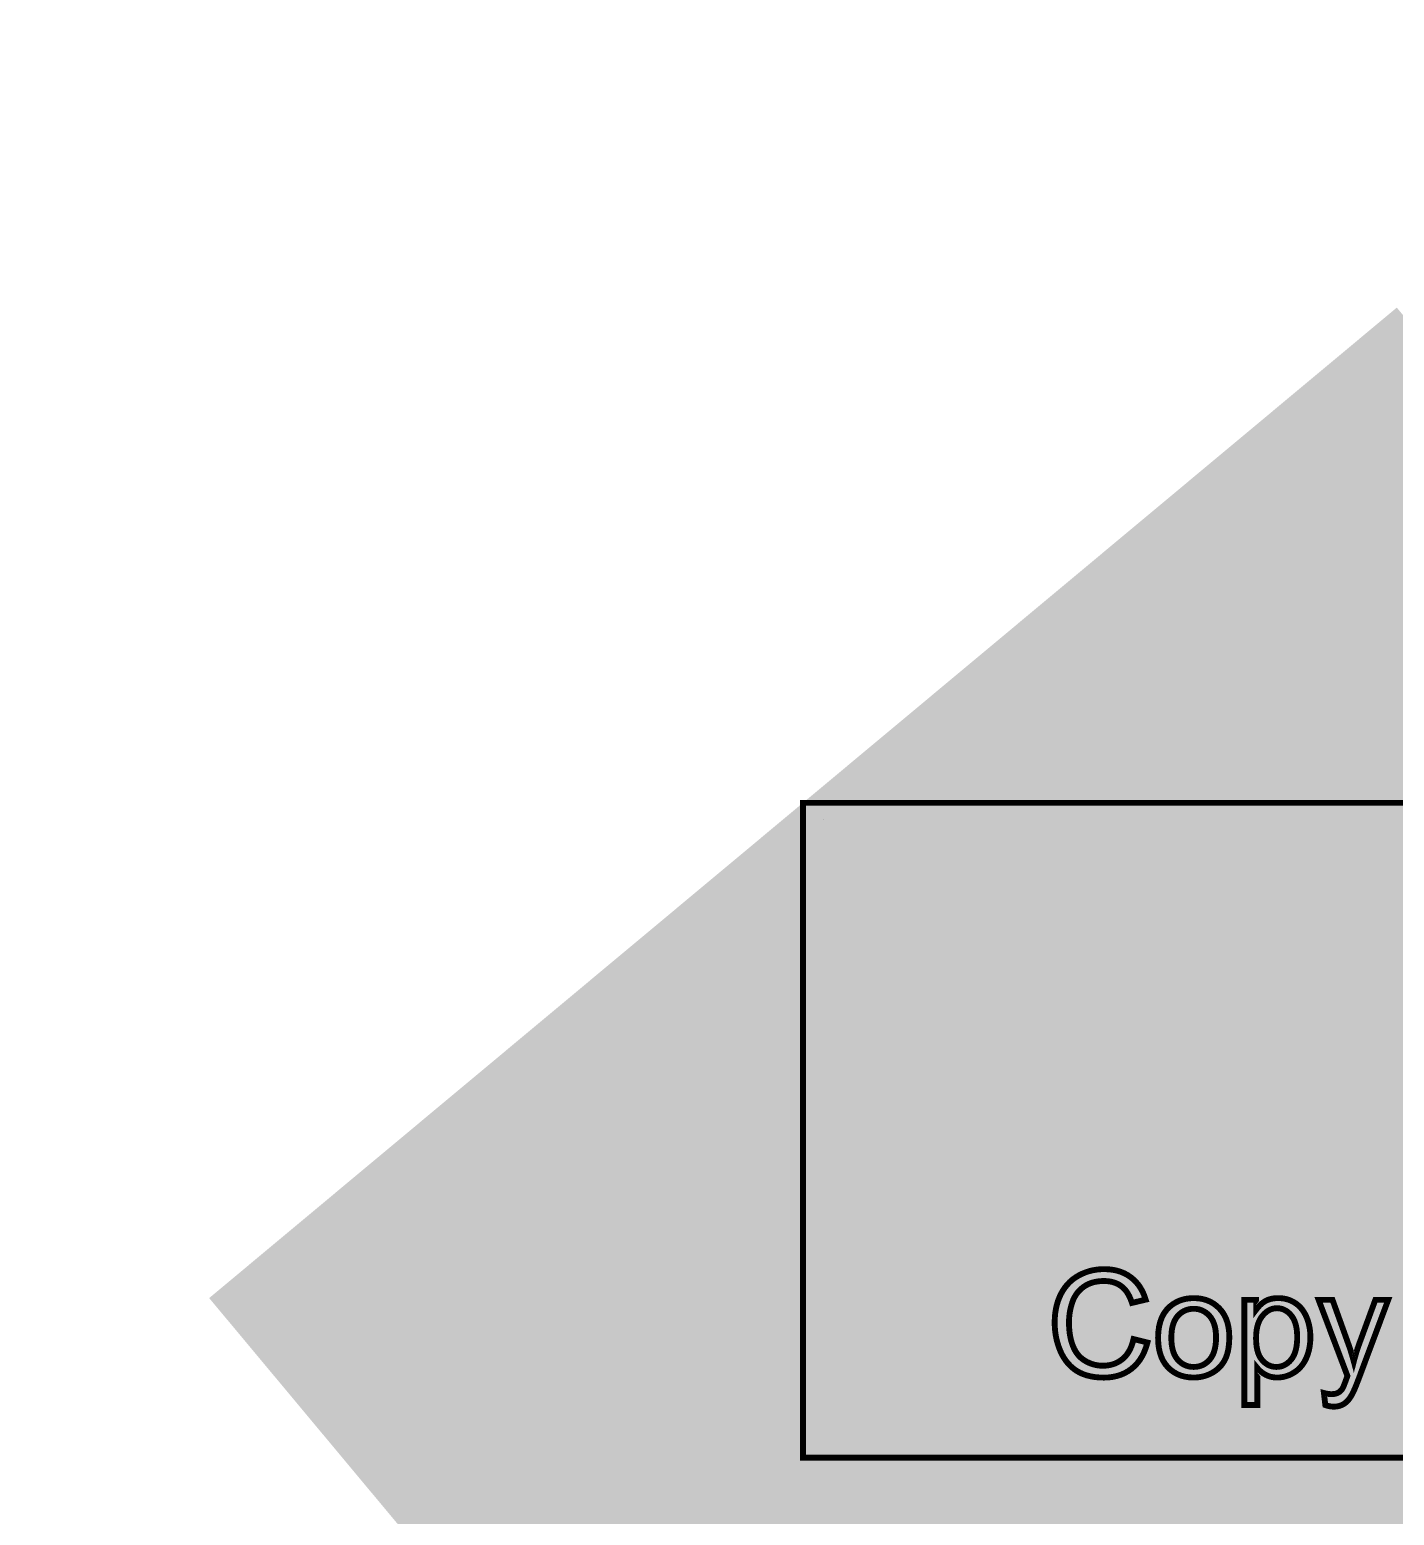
# Model space of a CAD drawing. Extents: x -5280327 to 29700, y -3925683 to 5564800.
# Drawn here: x -5172 to 3955, y 24640 to 34577 of the extents above; entities that cross this region are included whole.
import ezdxf

# ---------------------------------------------------------------- set-up
doc = ezdxf.new("R2010")
doc.units = 0
doc.linetypes.add('6', pattern=[2640.874023, 1320.437012, -1320.437012])
doc.layers.get('0').update_dxf_attribs({"linetype": 'CONTINUOUS'})
doc.layers.add('31_PREDIOS_TOTAL', color=7, linetype='CONTINUOUS')

msp = doc.modelspace()

# ---------------------------------------------------------------- linework, layer by layer
at = {"color": 7, "linetype": '6', "const_width": 10343.1}
msp.add_lwpolyline([(0, 29405.6), (24528.3, 0)], dxfattribs=at)
msp.add_lwpolyline([(0, 29405.6), (24528.3, 0)], dxfattribs=at)
at = {"color": 7, "const_width": 39.2}
for points in [[(0, 29405.6), (19561.2, 29405.6), (19561.2, 25025.4), (0, 25025.4), (0, 29405.6)], [(2210.7, 25818.9), (2303.5, 25795.5), (2303.5, 25795.5), (2303.5, 25795.5), (2294.2, 25763.9), (2283, 25734.6), (2269.9, 25707.4), (2254.9, 25682.5), (2238, 25659.8), (2219.2, 25639.3), (2198.5, 25621), (2198.5, 25621), (2198.5, 25621), (2198.5, 25621), (2176.1, 25605.1), (2152.4, 25591.6), (2127.3, 25580.6), (2100.8, 25572), (2072.9, 25565.9), (2043.6, 25562.2), (2013, 25561), (2013, 25561), (2013, 25561), (2013, 25561), (1981.5, 25561.9), (1951.7, 25564.7), (1923.6, 25569.5), (1897.2, 25576), (1872.6, 25584.5), (1849.7, 25594.9), (1828.5, 25607.2), (1828.5, 25607.2), (1828.5, 25607.2), (1828.5, 25607.2), (1808.9, 25621.2), (1790.7, 25636.9), (1773.8, 25654.3), (1758.4, 25673.5), (1744.3, 25694.3), (1731.6, 25716.7), (1720.4, 25740.9), (1720.4, 25740.9), (1720.4, 25740.9), (1720.4, 25740.9), (1710.5, 25766.2), (1702.2, 25792), (1695.4, 25818.4), (1690.1, 25845.2), (1686.3, 25872.6), (1684, 25900.6), (1683.3, 25929), (1683.3, 25929), (1683.3, 25929), (1683.3, 25929), (1684.1, 25959.8), (1686.7, 25989.4), (1691, 26017.8), (1696.9, 26045.1), (1704.6, 26071.3), (1714, 26096.3), (1725.1, 26120.2), (1725.1, 26120.2), (1725.1, 26120.2), (1725.1, 26120.2), (1737.8, 26142.7), (1752, 26163.6), (1767.5, 26183), (1784.6, 26200.7), (1803, 26216.8), (1823, 26231.3), (1844.3, 26244.2), (1844.3, 26244.2), (1844.3, 26244.2), (1844.3, 26244.2), (1866.7, 26255.4), (1889.8, 26264.9), (1913.4, 26272.7), (1937.7, 26278.8), (1962.7, 26283.1), (1988.2, 26285.7), (2014.5, 26286.5), (2014.5, 26286.5), (2014.5, 26286.5), (2014.5, 26286.5), (2043.9, 26285.4), (2071.9, 26282.2), (2098.6, 26276.7), (2123.9, 26269), (2147.8, 26259.2), (2170.3, 26247.2), (2191.5, 26232.9), (2191.5, 26232.9), (2191.5, 26232.9), (2191.5, 26232.9), (2211.2, 26216.7), (2229, 26198.7), (2245.1, 26179), (2259.4, 26157.4), (2271.9, 26134.1), (2282.6, 26109), (2291.6, 26082.2), (2291.6, 26082.2), (2200.2, 26060.6), (2200.2, 26060.6), (2200.2, 26060.6), (2192.7, 26081.7), (2184.4, 26101), (2175.2, 26118.6), (2165.1, 26134.6), (2154.1, 26148.8), (2142.1, 26161.3), (2129.3, 26172.1), (2129.3, 26172.1), (2129.3, 26172.1), (2129.3, 26172.1), (2115.6, 26181.4), (2100.8, 26189.3), (2085.1, 26195.7), (2068.5, 26200.7), (2050.8, 26204.2), (2032.2, 26206.4), (2012.5, 26207.1), (2012.5, 26207.1), (2012.5, 26207.1), (2012.5, 26207.1), (1990, 26206.3), (1968.5, 26203.9), (1948.1, 26200), (1928.8, 26194.4), (1910.5, 26187.3), (1893.4, 26178.6), (1877.3, 26168.3), (1877.3, 26168.3), (1877.3, 26168.3), (1877.3, 26168.3), (1862.5, 26156.7), (1848.9, 26144), (1836.7, 26130.2), (1825.8, 26115.3), (1816.2, 26099.4), (1807.9, 26082.3), (1801, 26064.2), (1801, 26064.2), (1801, 26064.2), (1801, 26064.2), (1795.2, 26045.5), (1790.2, 26026.6), (1786.2, 26007.5), (1783, 25988.2), (1780.8, 25968.8), (1779.4, 25949.2), (1779, 25929.5), (1779, 25929.5), (1779, 25929.5), (1779, 25929.5), (1779.5, 25904.4), (1781.1, 25880.2), (1783.8, 25857), (1787.5, 25834.6), (1792.3, 25813.2), (1798.1, 25792.8), (1805.1, 25773.2), (1805.1, 25773.2), (1805.1, 25773.2), (1805.1, 25773.2), (1813.1, 25754.8), (1822.3, 25737.8), (1832.7, 25722.2), (1844.3, 25707.9), (1857.1, 25695.1), (1871.1, 25683.6), (1886.2, 25673.4), (1886.2, 25673.4), (1886.2, 25673.4), (1886.2, 25673.4), (1902.1, 25664.7), (1918.4, 25657.3), (1935, 25651.2), (1952.1, 25646.5), (1969.5, 25643.1), (1987.2, 25641.1), (2005.4, 25640.4), (2005.4, 25640.4), (2005.4, 25640.4), (2005.4, 25640.4), (2027.2, 25641.3), (2048, 25644.1), (2067.8, 25648.7), (2086.7, 25655.1), (2104.6, 25663.4), (2121.5, 25673.5), (2137.5, 25685.4), (2137.5, 25685.4), (2137.5, 25685.4), (2137.5, 25685.4), (2152.2, 25699.1), (2165.5, 25714.7), (2177.4, 25732), (2187.9, 25751), (2196.9, 25771.9), (2204.5, 25794.5), (2210.7, 25818.9)], [(2374.8, 25827.1), (2374.8, 25827.1), (2374.8, 25827.1), (2376.4, 25865.9), (2381.3, 25901.8), (2389.3, 25934.6), (2400.5, 25964.5), (2414.9, 25991.4), (2432.5, 26015.3), (2453.3, 26036.2), (2453.3, 26036.2), (2453.3, 26036.2), (2453.3, 26036.2), (2472.7, 26051.2), (2493.2, 26063.9), (2514.8, 26074.3), (2537.7, 26082.3), (2561.7, 26088.1), (2586.8, 26091.5), (2613.2, 26092.7), (2613.2, 26092.7), (2613.2, 26092.7), (2613.2, 26092.7), (2642.4, 26091.3), (2670, 26087.1), (2696, 26080.1), (2720.5, 26070.3), (2743.4, 26057.7), (2764.7, 26042.2), (2784.5, 26024), (2784.5, 26024), (2784.5, 26024), (2784.5, 26024), (2802.2, 26003.3), (2817.1, 25980.5), (2829.3, 25955.5), (2838.8, 25928.4), (2845.6, 25899.2), (2849.7, 25867.8), (2851.1, 25834.3), (2851.1, 25834.3), (2851.1, 25834.3), (2851.1, 25834.3), (2850.5, 25807.1), (2848.7, 25781.6), (2845.7, 25757.8), (2841.5, 25735.8), (2836, 25715.5), (2829.4, 25696.8), (2821.6, 25679.9), (2821.6, 25679.9), (2821.6, 25679.9), (2821.6, 25679.9), (2812.7, 25664.3), (2802.6, 25649.8), (2791.5, 25636.3), (2779.2, 25623.8), (2765.9, 25612.4), (2751.5, 25602), (2736, 25592.6), (2736, 25592.6), (2736, 25592.6), (2736, 25592.6), (2719.7, 25584.3), (2703, 25577.3), (2685.9, 25571.6), (2668.3, 25567.2), (2650.4, 25564), (2632, 25562.1), (2613.2, 25561.4), (2613.2, 25561.4), (2613.2, 25561.4), (2613.2, 25561.4), (2583.5, 25562.8), (2555.5, 25567), (2529.2, 25574), (2504.6, 25583.8), (2481.6, 25596.4), (2460.3, 25611.7), (2440.7, 25629.9), (2440.7, 25629.9), (2440.7, 25629.9), (2440.7, 25629.9), (2423.2, 25650.7), (2408.4, 25673.9), (2396.3, 25699.6), (2386.9, 25727.8), (2380.2, 25758.4), (2376.2, 25791.5), (2374.8, 25827.1)], [(2463.4, 25827.1), (2464.3, 25800.2), (2466.9, 25775.3), (2471.2, 25752.4), (2477.3, 25731.5), (2485.1, 25712.6), (2494.7, 25695.7), (2506, 25680.9), (2506, 25680.9), (2506, 25680.9), (2506, 25680.9), (2518.6, 25668), (2532.1, 25657.1), (2546.5, 25648.1), (2561.9, 25641.2), (2578.1, 25636.2), (2595.2, 25633.3), (2613.2, 25632.3), (2613.2, 25632.3), (2613.2, 25632.3), (2613.2, 25632.3), (2631.1, 25633.3), (2648.1, 25636.3), (2664.2, 25641.2), (2679.5, 25648.2), (2693.8, 25657.2), (2707.3, 25668.1), (2719.9, 25681.1), (2719.9, 25681.1), (2719.9, 25681.1), (2719.9, 25681.1), (2731.2, 25696.1), (2740.8, 25713.2), (2748.6, 25732.3), (2754.7, 25753.6), (2759, 25777), (2761.7, 25802.4), (2762.5, 25829.9), (2762.5, 25829.9), (2762.5, 25829.9), (2762.5, 25829.9), (2761.6, 25856), (2759, 25880.1), (2754.7, 25902.4), (2748.5, 25922.8), (2740.7, 25941.3), (2731, 25958), (2719.7, 25972.8), (2719.7, 25972.8), (2719.7, 25972.8), (2719.7, 25972.8), (2707, 25985.7), (2693.5, 25996.6), (2679.1, 26005.5), (2663.9, 26012.5), (2647.9, 26017.4), (2631, 26020.4), (2613.2, 26021.4), (2613.2, 26021.4), (2613.2, 26021.4), (2613.2, 26021.4), (2595.2, 26020.4), (2578.1, 26017.4), (2561.9, 26012.5), (2546.5, 26005.6), (2532.1, 25996.7), (2518.6, 25985.9), (2506, 25973), (2506, 25973), (2506, 25973), (2506, 25973), (2494.7, 25958.2), (2485.1, 25941.4), (2477.3, 25922.6), (2471.2, 25901.7), (2466.9, 25878.8), (2464.3, 25854), (2463.4, 25827.1)], [(2952, 25378.1), (2952, 26081.2), (3030.5, 26081.2), (3030.5, 26015.2), (3030.5, 26015.2), (3030.5, 26015.2), (3038.6, 26025.8), (3047, 26035.7), (3055.7, 26044.8), (3064.6, 26053.1), (3073.9, 26060.7), (3083.4, 26067.4), (3093.2, 26073.3), (3093.2, 26073.3), (3093.2, 26073.3), (3093.2, 26073.3), (3103.5, 26078.5), (3114.4, 26082.8), (3125.9, 26086.4), (3138, 26089.1), (3150.7, 26091.1), (3164, 26092.3), (3178, 26092.7), (3178, 26092.7), (3178, 26092.7), (3178, 26092.7), (3196.2, 26092), (3213.9, 26090), (3230.9, 26086.5), (3247.3, 26081.8), (3263.1, 26075.6), (3278.3, 26068.1), (3292.8, 26059.2), (3292.8, 26059.2), (3292.8, 26059.2), (3292.8, 26059.2), (3306.5, 26049.1), (3319.3, 26037.8), (3331, 26025.4), (3341.7, 26011.9), (3351.5, 25997.3), (3360.2, 25981.5), (3368, 25964.7), (3368, 25964.7), (3368, 25964.7), (3368, 25964.7), (3374.7, 25947), (3380.4, 25928.8), (3385, 25910.2), (3388.7, 25891.1), (3391.3, 25871.5), (3392.8, 25851.4), (3393.3, 25830.9), (3393.3, 25830.9), (3393.3, 25830.9), (3393.3, 25830.9), (3392.8, 25808.9), (3391, 25787.6), (3388.2, 25766.9), (3384.2, 25746.8), (3379, 25727.4), (3372.8, 25708.6), (3365.3, 25690.4), (3365.3, 25690.4), (3365.3, 25690.4), (3365.3, 25690.4), (3356.8, 25673.2), (3347.3, 25657.1), (3336.7, 25642.3), (3325, 25628.6), (3312.4, 25616.1), (3298.7, 25604.8), (3284, 25594.7), (3284, 25594.7), (3284, 25594.7), (3284, 25594.7), (3268.6, 25585.9), (3253, 25578.4), (3237.2, 25572.3), (3221.2, 25567.6), (3204.9, 25564.2), (3188.4, 25562.1), (3171.7, 25561.4), (3171.7, 25561.4), (3171.7, 25561.4), (3171.7, 25561.4), (3159.6, 25561.8), (3147.8, 25562.9), (3136.4, 25564.8), (3125.4, 25567.4), (3114.7, 25570.7), (3104.4, 25574.8), (3094.4, 25579.6), (3094.4, 25579.6), (3094.4, 25579.6), (3094.4, 25579.6), (3084.9, 25585), (3075.9, 25590.8), (3067.3, 25597), (3059.3, 25603.5), (3051.8, 25610.5), (3044.7, 25617.8), (3038.2, 25625.6), (3038.2, 25625.6), (3038.2, 25378.1), (2952, 25378.1)], [(3030.1, 25824.2), (3030.9, 25797.2), (3033.3, 25772.3), (3037.4, 25749.5), (3043, 25728.8), (3050.3, 25710.2), (3059.2, 25693.6), (3069.8, 25679.2), (3069.8, 25679.2), (3069.8, 25679.2), (3069.8, 25679.2), (3081.5, 25666.7), (3093.9, 25656.2), (3106.9, 25647.6), (3120.7, 25640.9), (3135.1, 25636.1), (3150.2, 25633.2), (3166, 25632.3), (3166, 25632.3), (3166, 25632.3), (3166, 25632.3), (3182.1, 25633.3), (3197.5, 25636.2), (3212.2, 25641.2), (3226.2, 25648.1), (3239.6, 25657.1), (3252.3, 25668), (3264.3, 25680.9), (3264.3, 25680.9), (3264.3, 25680.9), (3264.3, 25680.9), (3275.2, 25695.8), (3284.4, 25713), (3291.9, 25732.3), (3297.7, 25753.8), (3301.9, 25777.5), (3304.4, 25803.3), (3305.3, 25831.4), (3305.3, 25831.4), (3305.3, 25831.4), (3305.3, 25831.4), (3304.4, 25858.1), (3302, 25882.9), (3297.9, 25905.7), (3292.2, 25926.5), (3284.9, 25945.3), (3275.9, 25962.1), (3265.3, 25976.9), (3265.3, 25976.9), (3265.3, 25976.9), (3265.3, 25976.9), (3253.6, 25989.7), (3241.2, 26000.6), (3228.2, 26009.4), (3214.5, 26016.3), (3200.3, 26021.3), (3185.4, 26024.2), (3169.8, 26025.2), (3169.8, 26025.2), (3169.8, 26025.2), (3169.8, 26025.2), (3154.3, 26024.2), (3139.4, 26021), (3125, 26015.8), (3111.1, 26008.4), (3097.7, 25999), (3084.8, 25987.4), (3072.4, 25973.8), (3072.4, 25973.8), (3072.4, 25973.8), (3072.4, 25973.8), (3061.2, 25958.1), (3051.7, 25940.6), (3043.9, 25921.1), (3037.8, 25899.7), (3033.5, 25876.5), (3030.9, 25851.3), (3030.1, 25824.2)], [(3493.4, 25377.2), (3483.8, 25458.1), (3483.8, 25458.1), (3483.8, 25458.1), (3491.7, 25456), (3499.3, 25454.3), (3506.7, 25452.9), (3513.7, 25451.8), (3520.5, 25451), (3526.9, 25450.6), (3533.1, 25450.4), (3533.1, 25450.4), (3533.1, 25450.4), (3533.1, 25450.4), (3541, 25450.6), (3548.5, 25451.2), (3555.6, 25452.2), (3562.1, 25453.5), (3568.2, 25455.3), (3573.9, 25457.4), (3579, 25460), (3579, 25460), (3579, 25460), (3579, 25460), (3583.8, 25462.9), (3588.4, 25466.1), (3592.6, 25469.6), (3596.7, 25473.4), (3600.5, 25477.6), (3604, 25482), (3607.3, 25486.8), (3607.3, 25486.8), (3607.3, 25486.8), (3607.3, 25486.8), (3609.8, 25491.3), (3612.7, 25497.3), (3616.1, 25504.9), (3619.8, 25514.1), (3624, 25524.8), (3628.6, 25537.1), (3633.6, 25550.9), (3633.6, 25550.9), (3633.6, 25550.9), (3633.6, 25550.9), (3634.3, 25553.1), (3635.2, 25555.6), (3636.2, 25558.3), (3637.3, 25561.3), (3638.5, 25564.6), (3639.8, 25568.1), (3641.2, 25572), (3641.2, 25572), (3448.4, 26081.2), (3541.2, 26081.2), (3647, 25786.9), (3647, 25786.9), (3647, 25786.9), (3652.8, 25770.8), (3658.4, 25754.4), (3663.8, 25737.8), (3669.1, 25721), (3674.2, 25703.9), (3679.1, 25686.7), (3683.8, 25669.1), (3683.8, 25669.1), (3683.8, 25669.1), (3683.8, 25669.1), (3688.2, 25686), (3692.8, 25702.8), (3697.6, 25719.5), (3702.7, 25736), (3708, 25752.4), (3713.5, 25768.8), (3719.3, 25785), (3719.3, 25785), (3827.9, 26081.2), (3914, 26081.2), (3720.7, 25564.3), (3720.7, 25564.3), (3720.7, 25564.3), (3712.1, 25541.5), (3704, 25520.7), (3696.6, 25502.1), (3689.7, 25485.6), (3683.3, 25471.3), (3677.6, 25459.1), (3672.4, 25449), (3672.4, 25449), (3672.4, 25449), (3672.4, 25449), (3665.7, 25437.3), (3658.7, 25426.5), (3651.4, 25416.6), (3643.9, 25407.7), (3636.1, 25399.7), (3628, 25392.7), (3619.7, 25386.5), (3619.7, 25386.5), (3619.7, 25386.5), (3619.7, 25386.5), (3611, 25381.2), (3601.8, 25376.8), (3592.2, 25373.1), (3582, 25370.3), (3571.5, 25368.3), (3560.4, 25367.1), (3548.9, 25366.7), (3548.9, 25366.7), (3548.9, 25366.7), (3548.9, 25366.7), (3541.6, 25366.9), (3534.2, 25367.5), (3526.5, 25368.6), (3518.6, 25370.1), (3510.4, 25372), (3502, 25374.4), (3493.4, 25377.2)]]:
    msp.add_lwpolyline(points, dxfattribs=at)
at = {"layer": '31_PREDIOS_TOTAL', "color": 7, "const_width": 0.00153}
for points in [[(95.9, 29260.2), (92.4, 29256.9), (92.4, 29256.9), (90.9, 29258), (89.6, 29258.7), (88.4, 29259), (88.4, 29259), (86.6, 29259), (84.9, 29258.6), (83.4, 29257.6), (83.4, 29257.6), (82.3, 29256.6), (81.5, 29255.4), (81, 29254.1), (81, 29254.1), (80.7, 29252.2), (80.8, 29250.2), (81.2, 29248.1), (81.2, 29248.1), (82.2, 29245.8), (83.7, 29243.1), (85.8, 29240.2), (85.8, 29240.2), (85.8, 29242.2), (86.1, 29244.1), (86.7, 29245.9), (86.7, 29245.9), (87.6, 29247.5), (88.7, 29248.9), (90, 29250.2), (90, 29250.2), (92.6, 29251.8), (95.5, 29252.6), (98.6, 29252.5), (98.6, 29252.5), (101.7, 29251.7), (104.5, 29250), (106.9, 29247.5), (106.9, 29247.5), (108.3, 29245.5), (109.3, 29243.4), (110, 29241.1), (110, 29241.1), (110.3, 29238.9), (110.1, 29236.7), (109.6, 29234.6), (109.6, 29234.6), (108.7, 29232.7), (107.4, 29230.9), (105.7, 29229.4), (105.7, 29229.4), (102.5, 29227.4), (99, 29226.5), (95.3, 29226.7), (95.3, 29226.7), (91.4, 29228.2), (87.4, 29231.2), (83.2, 29235.7), (83.2, 29235.7), (79.3, 29241.4), (77, 29246.6), (76.2, 29251.3), (76.2, 29251.3), (76.8, 29254.9), (78.4, 29258.1), (81.1, 29260.9), (81.1, 29260.9), (83.6, 29262.5), (86.1, 29263.4), (88.6, 29263.6), (88.6, 29263.6), (91.2, 29263.2), (93.6, 29262), (95.9, 29260.2)], [(91.1, 29234.8), (92.2, 29233.6), (93.4, 29232.6), (94.9, 29231.7), (94.9, 29231.7), (96.4, 29231.1), (97.8, 29230.8), (99.3, 29230.9), (99.3, 29230.9), (100.7, 29231.1), (102, 29231.7), (103.2, 29232.4), (103.2, 29232.4), (104.5, 29233.8), (105.4, 29235.6), (105.7, 29237.6), (105.7, 29237.6), (105.5, 29239.8), (104.7, 29242), (103.3, 29244.2), (103.3, 29244.2), (101.5, 29246), (99.6, 29247.2), (97.6, 29247.8), (97.6, 29247.8), (95.6, 29247.9), (93.7, 29247.4), (91.9, 29246.3), (91.9, 29246.3), (90.4, 29244.8), (89.5, 29243), (89, 29241), (89, 29241), (89.1, 29238.9), (89.8, 29236.8), (91.1, 29234.8)], [(109.5, 29276.8), (106.6, 29280.4), (126.4, 29296.2), (128.8, 29293.3), (128.8, 29293.3), (128.7, 29289.5), (128.9, 29285.2), (129.6, 29280.4), (129.6, 29280.4), (130.6, 29275.6), (131.9, 29270.8), (133.6, 29266.3), (133.6, 29266.3), (135.1, 29263.1), (136.8, 29259.9), (138.9, 29256.7), (135, 29253.6), (135, 29253.6), (133.2, 29256.4), (131.3, 29259.6), (129.5, 29263.5), (129.5, 29263.5), (127.8, 29267.7), (126.5, 29272), (125.5, 29276.5), (125.5, 29276.5), (124.8, 29280.9), (124.5, 29285), (124.5, 29288.8), (109.5, 29276.8)], [(120.7, 29242.2), (117.3, 29246.5), (121.6, 29249.9), (125, 29245.6), (120.7, 29242.2)], [(142.2, 29284.1), (142.2, 29284.1), (139.6, 29287.6), (137.7, 29290.8), (136.4, 29293.7), (136.4, 29293.7), (135.6, 29296.5), (135.3, 29299), (135.6, 29301.5), (135.6, 29301.5), (136.4, 29303.8), (137.8, 29305.8), (139.7, 29307.7), (139.7, 29307.7), (141.4, 29308.9), (143.1, 29309.7), (144.8, 29310.2), (144.8, 29310.2), (146.6, 29310.3), (148.4, 29310.2), (150.2, 29309.8), (150.2, 29309.8), (152, 29309), (153.8, 29308), (155.7, 29306.7), (155.7, 29306.7), (157.7, 29305), (159.8, 29302.8), (162.2, 29300), (162.2, 29300), (164.7, 29296.6), (166.7, 29293.4), (168, 29290.5), (168, 29290.5), (168.8, 29287.7), (169, 29285.2), (168.8, 29282.7), (168.8, 29282.7), (168, 29280.4), (166.6, 29278.3), (164.7, 29276.5), (164.7, 29276.5), (161.6, 29274.6), (158.5, 29273.8), (155.2, 29274.1), (155.2, 29274.1), (151, 29275.8), (146.7, 29279.2), (142.2, 29284.1)], [(146.1, 29287.2), (149.8, 29282.9), (153.1, 29280), (155.9, 29278.6), (155.9, 29278.6), (158.2, 29278.2), (160.3, 29278.5), (162.2, 29279.5), (162.2, 29279.5), (163.6, 29281.1), (164.4, 29283.1), (164.6, 29285.5), (164.6, 29285.5), (163.8, 29288.5), (161.7, 29292.3), (158.3, 29297), (158.3, 29297), (154.5, 29301.3), (151.3, 29304.2), (148.5, 29305.6), (148.5, 29305.6), (146.2, 29306), (144, 29305.6), (142.2, 29304.6), (142.2, 29304.6), (140.7, 29303), (139.9, 29301.2), (139.8, 29299.1), (139.8, 29299.1), (140.6, 29295.8), (142.7, 29291.9), (146.1, 29287.2)]]:
    msp.add_lwpolyline(points, dxfattribs=at)

doc.saveas('drawing.dxf')
